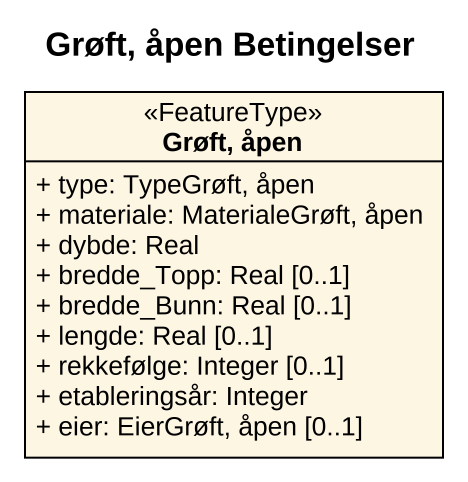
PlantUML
@startuml
title Grøft, åpen Betingelser
hide circle
hide empty members
skinparam classAttributeIconSize 0
class "Grøft, åpen" as Grøft_åpen <<FeatureType>> {
  + type: TypeGrøft, åpen
  + materiale: MaterialeGrøft, åpen
  + dybde: Real
  + bredde_Topp: Real [0..1]
  + bredde_Bunn: Real [0..1]
  + lengde: Real [0..1]
  + rekkefølge: Integer [0..1]
  + etableringsår: Integer
  + eier: EierGrøft, åpen [0..1]
}
@enduml
